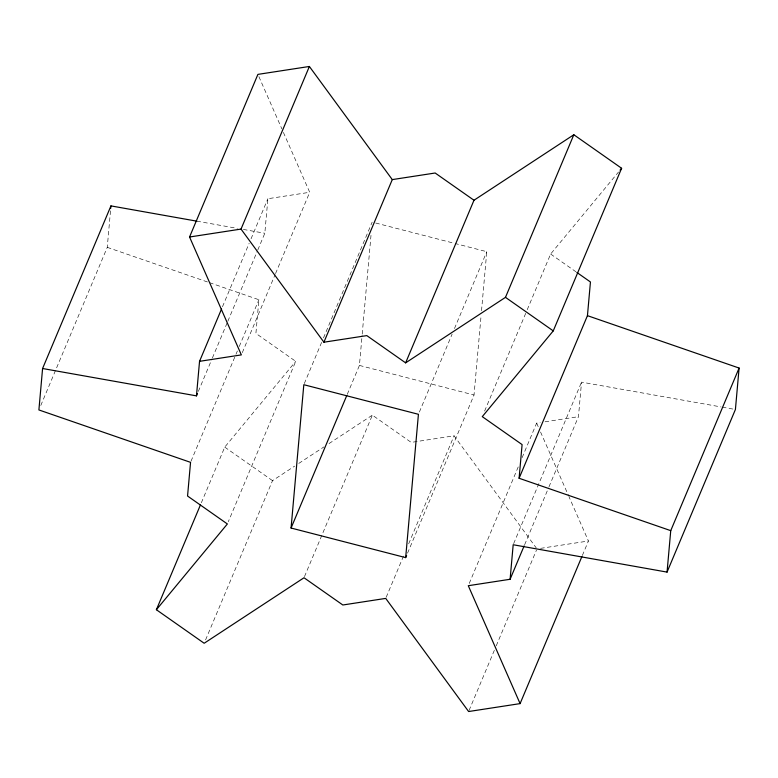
<?xml version="1.0" encoding="UTF-8"?>
<svg xmlns="http://www.w3.org/2000/svg" width="778" height="778" viewBox="0 0 778 778"><rect width="100%" height="100%" fill="white"/><g stroke="black" fill="none" stroke-linecap="round" stroke-linejoin="round"><path stroke-width="0.58" stroke-dasharray="3.89 2.92" d="M40.777 405.494L107.257 247.346L110.525 210.634M209.506 282.667L258.899 299.734L255.904 333.412L295.728 361.352L228.304 521.737M257.8 249.962L264.821 233.254L267.895 198.721L309.712 192.292L282.346 130.004M347.251 394.388L359.426 365.427L362.101 335.318M362.208 334.112L370.999 235.355M407.546 553.168L474.026 395.01L481.096 315.518M481.524 310.704L486.775 251.683L455.208 243.533M548.967 486.843L578.462 416.668L581.536 382.134L721.099 406.943M222.479 306.756L249.164 243.271M251.041 238.817L267.895 198.721M198.341 391.412L211.917 359.105M212.384 357.997L227.361 322.355M227.837 321.246L257.333 251.07M191.018 461.237L235.491 355.429M235.967 354.311L237.368 350.966M239.245 346.511L258.899 299.734M242.289 352.667L275.062 274.712M275.538 273.593L309.712 192.292M201.337 502.812L224.745 447.117L295.728 361.352M304.295 383.603L321.615 342.388M323.483 337.934L372.176 222.1M205.567 639.924L272.524 480.648L294.706 466.09M304.48 576.634L372.37 415.141L411.192 442.39L454.08 435.797L536.266 547.945M419.361 412.068L452.135 334.102M454.478 328.54L486.775 251.683M386.189 597.29L403.519 556.075M408.664 543.832L454.08 435.797M484.616 411.076L526.755 310.84M527.221 309.722L550.63 254.036L618.529 171.996M469.222 583.481L518.381 466.537M522.126 457.629L536.645 423.106L540.224 422.551M513.645 543.628L581.536 382.134M524.625 544.756L548.5 487.952M469.085 710.411L495.771 646.926M496.247 645.818L536.509 550.027M582.352 555.482L588.44 541.002L568.893 496.51M298.742 463.445L323.959 446.903M328.997 443.596L372.37 415.141M545.008 421.812L578.462 416.668M540.564 548.364L588.44 541.002M196.824 221.166L237.387 228.372M243.349 229.442L264.821 233.254M722.295 407.157L733.022 409.072M375.686 223.014L454.031 243.232M359.426 365.427L474.026 395.01M107.257 247.346L208.358 282.268M550.63 254.036L575.885 271.755M224.745 447.117L272.524 480.648M536.645 423.106L538.6 427.55M540.554 432.004L568.407 495.401M258.889 76.614L281.86 128.885"/><path stroke-width="1.17" d="M196.824 221.166L110.943 205.898L42.586 368.509L38.9 409.948L190.552 462.346L187.556 496.024L227.371 523.964L156.388 609.728L204.167 643.26L304.013 577.753L342.835 604.992L385.723 598.399L468.619 711.53L520.093 703.613L581.886 556.601M110.729 208.271L110.943 205.898M42.586 368.509L196.464 395.866L199.538 361.332L221.545 308.983M291.069 528.038L303.819 384.711L418.428 414.295L405.669 557.622L291.069 528.038L346.784 395.506M520.093 703.613L468.288 585.708L510.105 579.279L513.179 544.746L667.057 572.102L735.414 409.491L739.1 368.052L587.448 315.654L590.444 281.976L576.848 272.436M667.057 572.102L670.743 530.654L519.101 478.266L522.096 444.588L482.272 416.648L553.255 330.883L621.612 168.272L573.833 134.74L473.987 200.247L405.63 362.859L366.808 335.61L323.92 342.203L241.024 229.082L309.381 66.47L392.277 179.601L323.92 342.203M199.538 361.332L241.355 354.894L189.56 236.998L257.907 74.387L309.381 66.47M196.464 395.866L197.398 393.639M156.388 609.728L200.393 505.039M405.63 362.859L505.476 297.352L573.833 134.74M405.669 557.622L406.602 555.395M519.101 478.266L587.448 315.654M510.105 579.279L524.148 545.874M670.743 530.654L739.1 368.052M620.066 170.139L621.612 168.272M392.277 179.601L435.165 173.008L473.987 200.247M189.56 236.998L241.024 229.082M505.476 297.352L553.255 330.883"/></g></svg>
